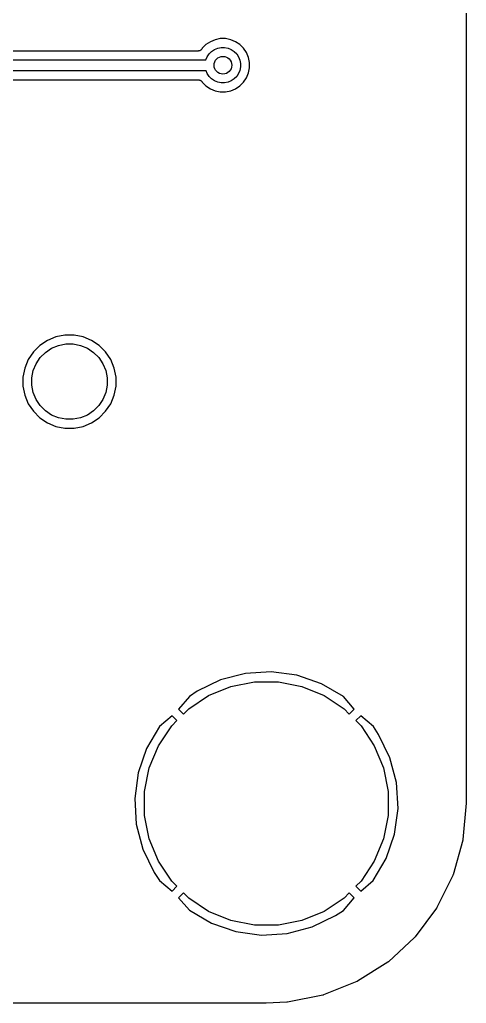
# Model space of a CAD drawing. Extents: x 0.9 to 12.6, y -6.4 to -2.3.
# Drawn here: x 12.156 to 12.553, y -6.365 to -5.491 of the extents above; entities that cross this region are included whole.
import ezdxf

# ---------------------------------------------------------------- set-up
doc = ezdxf.new("R2010")
doc.units = 0
doc.header["$MEASUREMENT"] = 0
doc.layers.add('BLACK', color=7, linetype='CONTINUOUS')

msp = doc.modelspace()

# ---------------------------------------------------------------- linework, layer by layer
at = {"layer": 'BLACK', "linetype": 'CONTINUOUS'}
for p, q in [((12.5527, -2.43786), (12.5527, -6.18687)), ((12.3295, -5.50854), (12.3252, -5.51032)), ((12.334, -5.50763), (12.3295, -5.50854)), ((12.3387, -5.50763), (12.334, -5.50763)), ((12.3433, -5.50854), (12.3387, -5.50763)), ((12.3476, -5.51032), (12.3433, -5.50854)), ((12.317, -5.51749), (12.3168, -5.51772)), ((12.3171, -5.51747), (12.317, -5.51749)), ((12.3173, -5.51718), (12.3171, -5.51746)), ((12.3171, -5.51746), (12.3171, -5.51747)), ((12.3175, -5.5169), (12.3173, -5.51718)), ((12.3176, -5.51687), (12.3175, -5.5169)), ((12.318, -5.51619), (12.3176, -5.51686)), ((12.3176, -5.51686), (12.3176, -5.51687)), ((12.3176, -5.51687), (12.3176, -5.51687)), ((12.3176, -5.51687), (12.3176, -5.51687)), ((12.3213, -5.5129), (12.318, -5.51619)), ((12.3252, -5.51032), (12.3213, -5.5129)), ((12.3263, -5.51902), (12.3289, -5.51729)), ((12.3289, -5.51729), (12.3318, -5.51611)), ((12.3318, -5.51611), (12.3348, -5.5155)), ((12.3348, -5.5155), (12.3379, -5.5155)), ((12.3379, -5.5155), (12.341, -5.51611)), ((12.341, -5.51611), (12.3438, -5.51729)), ((12.3438, -5.51729), (12.3464, -5.51902)), ((12.3514, -5.5129), (12.3476, -5.51032)), ((12.3547, -5.51619), (12.3514, -5.5129)), ((12.3573, -5.52006), (12.3547, -5.51619)), ((12.3143, -5.51861), (10.8573, -5.51861)), ((12.3147, -5.51857), (12.3143, -5.51861)), ((12.315, -5.51854), (12.3147, -5.51857)), ((12.3151, -5.51853), (12.315, -5.51853)), ((12.315, -5.51853), (12.315, -5.51854)), ((12.3154, -5.51843), (12.3151, -5.51853)), ((12.3158, -5.51832), (12.3154, -5.51843)), ((12.3161, -5.51814), (12.3158, -5.51831)), ((12.3158, -5.51831), (12.3158, -5.51831)), ((12.3158, -5.51831), (12.3158, -5.51832)), ((12.3164, -5.51797), (12.3161, -5.51814)), ((12.3165, -5.51796), (12.3164, -5.51797)), ((12.3168, -5.51772), (12.3165, -5.51795)), ((12.3165, -5.51795), (12.3165, -5.51796)), ((12.3213, -5.52648), (12.3224, -5.52379)), ((12.3224, -5.52379), (12.3241, -5.52121)), ((12.3241, -5.52121), (12.3263, -5.51902)), ((12.3464, -5.51902), (12.3486, -5.52121)), ((12.3486, -5.52121), (12.3503, -5.52379)), ((12.3503, -5.52379), (12.3515, -5.52666)), ((12.3591, -5.52436), (12.3573, -5.52006)), ((12.36, -5.52892), (12.3591, -5.52436)), ((10.8524, -5.52648), (12.3213, -5.52648)), ((12.3515, -5.52666), (12.3521, -5.5297)), ((12.3521, -5.5328), (12.3515, -5.53584)), ((12.3521, -5.5297), (12.3521, -5.5328)), ((12.3591, -5.53814), (12.36, -5.53358)), ((12.36, -5.53358), (12.36, -5.52892)), ((12.3214, -5.53632), (10.8506, -5.53632)), ((12.3224, -5.53871), (12.3214, -5.53632)), ((12.3241, -5.54129), (12.3224, -5.53871)), ((12.3263, -5.54348), (12.3241, -5.54129)), ((12.3289, -5.54521), (12.3263, -5.54348)), ((12.3464, -5.54348), (12.3438, -5.54521)), ((12.3486, -5.54129), (12.3464, -5.54348)), ((12.3503, -5.53871), (12.3486, -5.54129)), ((12.3515, -5.53584), (12.3503, -5.53871)), ((12.3547, -5.54631), (12.3573, -5.54244)), ((12.3573, -5.54244), (12.3591, -5.53814)), ((10.8512, -5.5442), (12.3145, -5.5442)), ((12.3145, -5.5442), (12.3145, -5.5442)), ((12.3145, -5.5442), (12.3145, -5.5442)), ((12.3145, -5.5442), (12.3145, -5.5442)), ((12.3145, -5.5442), (12.3146, -5.5442)), ((12.3146, -5.5442), (12.3149, -5.54424)), ((12.3149, -5.54424), (12.3153, -5.54427)), ((12.3153, -5.54427), (12.3153, -5.54428)), ((12.3153, -5.54428), (12.3153, -5.54428)), ((12.3153, -5.54428), (12.3157, -5.54439)), ((12.3157, -5.54439), (12.316, -5.5445)), ((12.316, -5.5445), (12.316, -5.54451)), ((12.316, -5.54451), (12.3161, -5.54451)), ((12.3161, -5.54451), (12.3164, -5.54469)), ((12.3164, -5.54469), (12.3167, -5.54486)), ((12.3167, -5.54486), (12.3167, -5.54488)), ((12.3167, -5.54488), (12.3167, -5.54489)), ((12.3167, -5.54489), (12.317, -5.54512)), ((12.317, -5.54512), (12.3173, -5.54535)), ((12.3173, -5.54535), (12.3173, -5.54537)), ((12.3173, -5.54537), (12.3173, -5.54538)), ((12.3173, -5.54538), (12.3175, -5.54566)), ((12.3175, -5.54566), (12.3178, -5.54595)), ((12.3178, -5.54595), (12.318, -5.54631)), ((12.318, -5.54631), (12.3213, -5.5496)), ((12.3213, -5.5496), (12.3252, -5.55218)), ((12.3252, -5.55218), (12.3295, -5.55396)), ((12.3318, -5.54639), (12.3289, -5.54521)), ((12.3348, -5.547), (12.3318, -5.54639)), ((12.3379, -5.547), (12.3348, -5.547)), ((12.341, -5.54639), (12.3379, -5.547)), ((12.3438, -5.54521), (12.341, -5.54639)), ((12.3433, -5.55396), (12.3476, -5.55218)), ((12.3476, -5.55218), (12.3514, -5.5496)), ((12.3514, -5.5496), (12.3547, -5.54631)), ((12.3295, -5.55396), (12.334, -5.55487)), ((12.334, -5.55487), (12.3387, -5.55487)), ((12.3387, -5.55487), (12.3433, -5.55396)), ((12.1804, -5.77583), (12.1736, -5.78036)), ((12.1879, -5.77272), (12.1804, -5.77583)), ((12.1959, -5.77113), (12.1879, -5.77272)), ((12.1902, -5.78029), (12.1967, -5.779)), ((12.2041, -5.77113), (12.1959, -5.77113)), ((12.1967, -5.779), (12.2033, -5.779)), ((12.2033, -5.779), (12.2098, -5.78029)), ((12.2121, -5.77272), (12.2041, -5.77113)), ((12.2196, -5.77583), (12.2121, -5.77272)), ((12.2264, -5.78036), (12.2196, -5.77583)), ((12.1679, -5.78613), (12.1633, -5.7929)), ((12.1736, -5.78036), (12.1679, -5.78613)), ((12.174, -5.79115), (12.1786, -5.78648)), ((12.1786, -5.78648), (12.1841, -5.78281)), ((12.1841, -5.78281), (12.1902, -5.78029)), ((12.2098, -5.78029), (12.2159, -5.78281)), ((12.2159, -5.78281), (12.2214, -5.78648)), ((12.2214, -5.78648), (12.226, -5.79115)), ((12.2321, -5.78613), (12.2264, -5.78036)), ((12.2367, -5.7929), (12.2321, -5.78613)), ((12.1633, -5.7929), (12.1602, -5.80043)), ((12.1678, -5.80273), (12.1703, -5.79663)), ((12.1703, -5.79663), (12.174, -5.79115)), ((12.226, -5.79115), (12.2297, -5.79663)), ((12.2297, -5.79663), (12.2322, -5.80273)), ((12.2398, -5.80043), (12.2367, -5.7929)), ((12.1602, -5.80043), (12.1586, -5.80843)), ((12.1665, -5.8092), (12.1678, -5.80273)), ((12.2322, -5.80273), (12.2335, -5.8092)), ((12.2414, -5.80843), (12.2398, -5.80043)), ((12.1586, -5.80843), (12.1586, -5.81657)), ((12.1665, -5.8158), (12.1665, -5.8092)), ((12.2335, -5.8092), (12.2335, -5.8158)), ((12.2414, -5.81657), (12.2414, -5.80843)), ((12.1586, -5.81657), (12.1602, -5.82457)), ((12.1678, -5.82227), (12.1665, -5.8158)), ((12.1703, -5.82837), (12.1678, -5.82227)), ((12.2322, -5.82227), (12.2297, -5.82837)), ((12.2335, -5.8158), (12.2322, -5.82227)), ((12.2398, -5.82457), (12.2414, -5.81657)), ((12.1602, -5.82457), (12.1633, -5.8321)), ((12.1633, -5.8321), (12.1679, -5.83887)), ((12.174, -5.83385), (12.1703, -5.82837)), ((12.2297, -5.82837), (12.226, -5.83385)), ((12.2321, -5.83887), (12.2367, -5.8321)), ((12.2367, -5.8321), (12.2398, -5.82457)), ((12.1679, -5.83887), (12.1736, -5.84464)), ((12.1786, -5.83852), (12.174, -5.83385)), ((12.1841, -5.84219), (12.1786, -5.83852)), ((12.2214, -5.83852), (12.2159, -5.84219)), ((12.226, -5.83385), (12.2214, -5.83852)), ((12.2264, -5.84464), (12.2321, -5.83887)), ((12.1736, -5.84464), (12.1804, -5.84917)), ((12.1804, -5.84917), (12.1879, -5.85228)), ((12.1902, -5.84471), (12.1841, -5.84219)), ((12.1967, -5.846), (12.1902, -5.84471)), ((12.2033, -5.846), (12.1967, -5.846)), ((12.2098, -5.84471), (12.2033, -5.846)), ((12.2159, -5.84219), (12.2098, -5.84471)), ((12.2121, -5.85228), (12.2196, -5.84917)), ((12.2196, -5.84917), (12.2264, -5.84464)), ((12.1879, -5.85228), (12.1959, -5.85387)), ((12.1959, -5.85387), (12.2041, -5.85387)), ((12.2041, -5.85387), (12.2121, -5.85228)), ((12.3565, -6.07187), (12.3343, -6.0777)), ((12.3794, -6.07048), (12.3565, -6.07187)), ((12.4022, -6.07359), (12.3794, -6.07048)), ((12.4239, -6.08108), (12.4022, -6.07359)), ((12.3343, -6.0777), (12.3135, -6.08781)), ((12.3237, -6.09155), (12.3434, -6.08339)), ((12.3434, -6.08339), (12.3643, -6.07923)), ((12.3643, -6.07923), (12.3857, -6.07923)), ((12.3857, -6.07923), (12.4066, -6.08339)), ((12.4066, -6.08339), (12.4263, -6.09155)), ((12.4434, -6.09251), (12.4239, -6.08108)), ((12.3066, -6.09242), (12.297, -6.1037)), ((12.306, -6.1034), (12.3237, -6.09155)), ((12.3135, -6.08781), (12.3066, -6.09242)), ((12.4263, -6.09155), (12.444, -6.1034)), ((12.453, -6.1037), (12.4434, -6.09251)), ((12.2912, -6.10955), (12.28, -6.11907)), ((12.2955, -6.11387), (12.2912, -6.10955)), ((12.297, -6.1037), (12.3014, -6.10802)), ((12.3014, -6.10802), (12.306, -6.1034)), ((12.444, -6.1034), (12.4486, -6.10802)), ((12.4486, -6.10802), (12.453, -6.1037)), ((12.4588, -6.10955), (12.4545, -6.11387)), ((12.4701, -6.11915), (12.4588, -6.10955)), ((12.28, -6.11907), (12.2686, -6.13865)), ((12.2791, -6.13622), (12.2909, -6.11848)), ((12.2909, -6.11848), (12.2955, -6.11387)), ((12.4545, -6.11387), (12.4591, -6.11848)), ((12.4591, -6.11848), (12.4709, -6.13622)), ((12.4747, -6.12605), (12.4701, -6.11915)), ((12.4848, -6.14679), (12.4747, -6.12605)), ((12.2709, -6.15592), (12.2791, -6.13622)), ((12.4709, -6.13622), (12.4791, -6.15592)), ((12.2686, -6.13865), (12.2611, -6.16035)), ((12.4906, -6.16899), (12.4848, -6.14679)), ((12.2611, -6.16035), (12.258, -6.18309)), ((12.2667, -6.17684), (12.2709, -6.15592)), ((12.4791, -6.15592), (12.4833, -6.17684)), ((12.492, -6.19191), (12.4906, -6.16899)), ((12.2667, -6.19816), (12.2667, -6.17684)), ((12.4833, -6.17684), (12.4833, -6.19816)), ((12.258, -6.18309), (12.2594, -6.20601)), ((12.5526, -6.18723), (12.5497, -6.21951)), ((12.5527, -6.18692), (12.5526, -6.18707)), ((12.5526, -6.18707), (12.5526, -6.18723)), ((12.5527, -6.18687), (12.5527, -6.18692)), ((12.2709, -6.21908), (12.2667, -6.19816)), ((12.4833, -6.19816), (12.4791, -6.21908)), ((12.4889, -6.21465), (12.492, -6.19191)), ((12.2594, -6.20601), (12.2652, -6.22821)), ((12.4814, -6.23635), (12.4889, -6.21465)), ((12.2791, -6.23878), (12.2709, -6.21908)), ((12.4791, -6.21908), (12.4709, -6.23878)), ((12.5495, -6.22022), (12.5409, -6.2508)), ((12.5496, -6.21989), (12.5495, -6.22022)), ((12.5497, -6.21956), (12.5496, -6.21989)), ((12.5497, -6.21951), (12.5497, -6.21956)), ((12.2652, -6.22821), (12.2753, -6.24895)), ((12.2909, -6.25652), (12.2791, -6.23878)), ((12.4709, -6.23878), (12.4591, -6.25652)), ((12.47, -6.25593), (12.4814, -6.23635)), ((12.2753, -6.24895), (12.2799, -6.25585)), ((12.5407, -6.25148), (12.5266, -6.27998)), ((12.5408, -6.25116), (12.5407, -6.25148)), ((12.5409, -6.25086), (12.5408, -6.25116)), ((12.5409, -6.2508), (12.5409, -6.25086)), ((12.2799, -6.25585), (12.2912, -6.26545)), ((12.2955, -6.26113), (12.2909, -6.25652)), ((12.4591, -6.25652), (12.4545, -6.26113)), ((12.4588, -6.26545), (12.47, -6.25593)), ((12.2912, -6.26545), (12.2955, -6.26113)), ((12.3014, -6.26698), (12.297, -6.2713)), ((12.306, -6.2716), (12.3014, -6.26698)), ((12.4486, -6.26698), (12.444, -6.2716)), ((12.453, -6.2713), (12.4486, -6.26698)), ((12.4545, -6.26113), (12.4588, -6.26545)), ((12.297, -6.2713), (12.3066, -6.28249)), ((12.3237, -6.28345), (12.306, -6.2716)), ((12.444, -6.2716), (12.4263, -6.28345)), ((12.4434, -6.28258), (12.453, -6.2713)), ((12.3066, -6.28249), (12.3261, -6.29392)), ((12.3434, -6.29161), (12.3237, -6.28345)), ((12.4263, -6.28345), (12.4066, -6.29161)), ((12.4365, -6.28719), (12.4434, -6.28258)), ((12.5262, -6.28059), (12.5072, -6.30606)), ((12.5264, -6.28031), (12.5262, -6.28059)), ((12.5266, -6.28003), (12.5264, -6.28031)), ((12.5266, -6.27998), (12.5266, -6.28003)), ((12.3261, -6.29392), (12.3478, -6.30141)), ((12.3643, -6.29577), (12.3434, -6.29161)), ((12.4066, -6.29161), (12.3857, -6.29577)), ((12.4157, -6.2973), (12.4365, -6.28719)), ((12.3478, -6.30141), (12.3706, -6.30452)), ((12.3857, -6.29577), (12.3643, -6.29577)), ((12.3706, -6.30452), (12.3935, -6.30313)), ((12.3935, -6.30313), (12.4157, -6.2973)), ((12.5067, -6.30659), (12.4834, -6.32817)), ((12.507, -6.30635), (12.5067, -6.30659)), ((12.5072, -6.3061), (12.507, -6.30635)), ((12.5072, -6.30606), (12.5072, -6.3061)), ((12.4828, -6.32861), (12.4559, -6.34556)), ((12.4831, -6.3284), (12.4828, -6.32861)), ((12.4834, -6.3282), (12.4831, -6.3284)), ((12.4834, -6.32817), (12.4834, -6.3282)), ((12.4553, -6.34589), (12.4258, -6.35767)), ((12.4556, -6.34574), (12.4553, -6.34589)), ((12.4559, -6.34559), (12.4556, -6.34574)), ((12.4559, -6.34556), (12.4559, -6.34559)), ((12.3746, -6.36516), (1.12563, -6.36516)), ((12.3747, -6.36515), (12.3746, -6.36516)), ((12.3748, -6.36515), (12.3747, -6.36515)), ((12.3931, -6.3642), (12.3748, -6.36515)), ((12.3748, -6.36515), (12.3748, -6.36515)), ((12.3933, -6.36416), (12.3931, -6.3642)), ((12.3936, -6.36414), (12.3933, -6.36416)), ((12.3937, -6.36413), (12.3936, -6.36414)), ((12.4251, -6.35787), (12.3937, -6.36413)), ((12.4254, -6.35778), (12.4251, -6.35787)), ((12.4257, -6.35769), (12.4254, -6.35778)), ((12.4258, -6.35767), (12.4257, -6.35769))]:
    msp.add_line(p, q, dxfattribs=at)
at = {"layer": 'BLACK'}
msp.add_circle((12.3364, -5.53125), 0.00787, dxfattribs=at)

doc.saveas('drawing.dxf')
